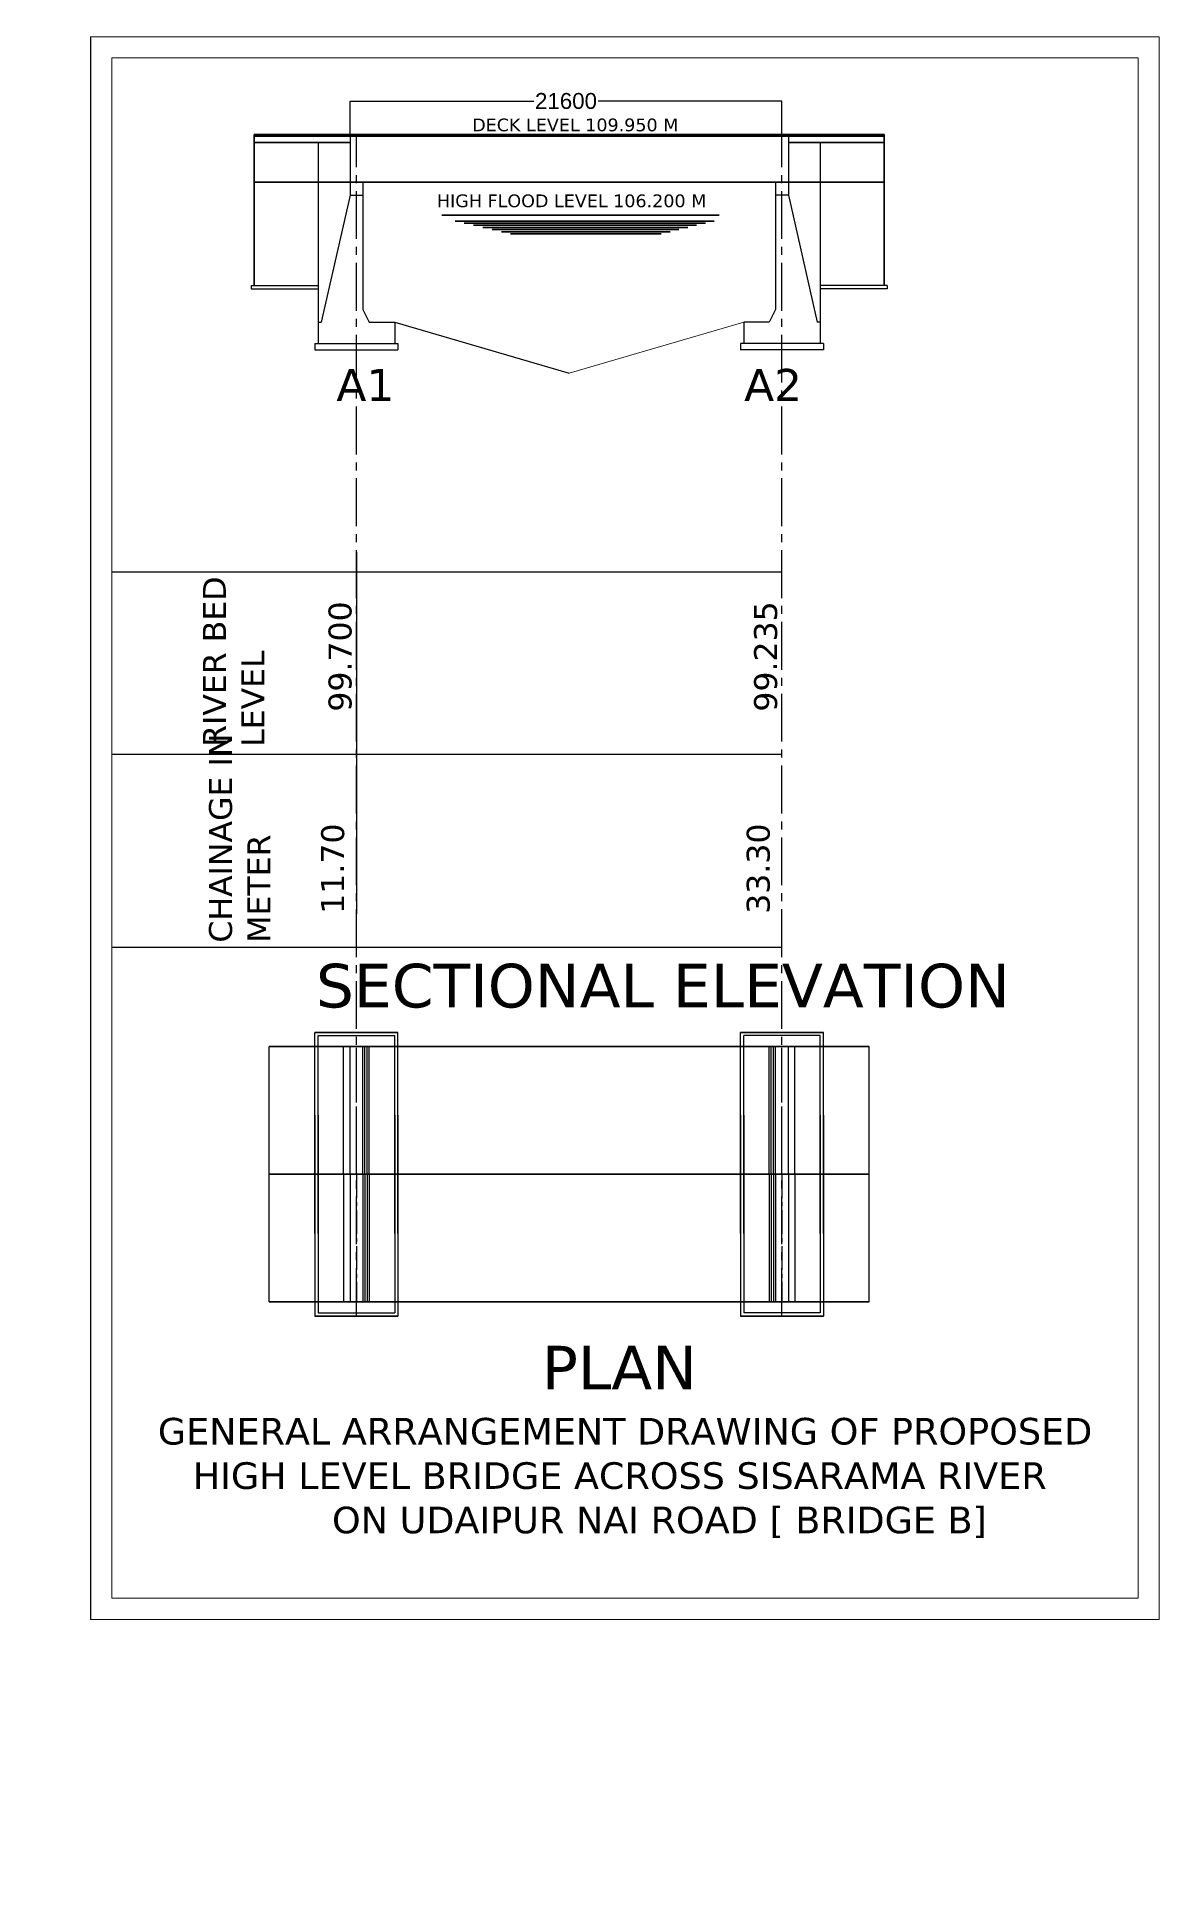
# Model space of a CAD drawing. Header units: metres. Extents: x 3053 to 55809, y 1019 to 87287.
import ezdxf

# ---------------------------------------------------------------- set-up
doc = ezdxf.new("R2010")
doc.units = ezdxf.units.M
doc.header["$MEASUREMENT"] = 0
doc.header["$PDMODE"] = 34
doc.linetypes.add('CENTER2', pattern=[1.125, 0.75, -0.125, 0.125, -0.125])
for name, color, linetype in [('centreline', 6, 'CENTER2'), ('grill', 32, 'Continuous'), ('PILLER', 10, 'Continuous'), ('PLAN', 10, 'Continuous')]:
    doc.layers.add(name, color=color, linetype=linetype)
for name, color, linetype, lineweight in [('EXISTING B WALL', 5, 'Continuous', 30), ('S PROJ', 172, 'Continuous', 0), ('S TEXT', 7, 'Continuous', 20)]:
    doc.layers.add(name, color=color, linetype=linetype, lineweight=lineweight)
doc.styles.add('arial', font='ARIAL.TTF')
doc.styles.get("Standard").update_dxf_attribs({"font": 'verdana.TTF'})
doc.dimstyles.get("Standard").update_dxf_attribs({"dimtxt": 750, "dimasz": 0.2, "dimexe": 0.4, "dimexo": 0.4, "dimgap": 100, "dimtad": 0, "dimdec": 0, "dimzin": 0, "dimdsep": 46, "dimtxsty": 'arial', "dimblk": 'ARCHTICK', "dimcen": 0.05, "dimclrd": 6, "dimclre": 3, "dimaunit": 1, "dimadec": 1, "dimazin": 0, "dimtfac": 1, "dimtdec": 0, "dimtofl": 0, "dimtmove": 0, "dimatfit": 3, "dimfxl": 0, "dimtolj": 1, "dimtzin": 0, "dimarcsym": 0})

# ---------------------------------------------------------------- blocks, each defined once
blk = doc.blocks.new('_ArchTick')
at = {"color": 0, "linetype": 'ByBlock', "const_width": 0.15}
blk.add_lwpolyline([(-0.5, -0.5), (0.5, 0.5)], dxfattribs=at)
blk = doc.blocks.new('*D18')
at = {"layer": 'Defpoints', "color": 0}
for p in [(38077, 84262), (17777, 82618), (38077, 82618)]:
    blk.add_point(p, dxfattribs=at)
at = {"layer": 'S TEXT', "color": 3, "lineweight": -2}
for p, q in [((17777, 82619), (17777, 84262)), ((38077, 82619), (38077, 84262))]:
    blk.add_line(p, q, dxfattribs=at)
at = {"layer": 'S TEXT', "color": 6, "lineweight": -2}
for p, q in [((17777, 84262), (26410, 84262)), ((38077, 84262), (29443, 84262))]:
    blk.add_line(p, q, dxfattribs=at)
at = {"layer": 'S TEXT', "color": 6, "lineweight": -2, "xscale": 0.2, "yscale": 0.2, "zscale": 0.2, "rotation": 180}
blk.add_blockref('_ArchTick', (17777, 84262), dxfattribs=at)
at = {"layer": 'S TEXT', "color": 6, "lineweight": -2, "xscale": 0.2, "yscale": 0.2, "zscale": 0.2}
blk.add_blockref('_ArchTick', (38077, 84262), dxfattribs=at)
at = {"layer": 'S TEXT', "color": 0, "insert": (27927, 84262), "char_height": 750, "attachment_point": 5, "style": 'arial'}
blk.add_mtext('\\A1;21600', dxfattribs=at)

msp = doc.modelspace()

# ---------------------------------------------------------------- linework, layer by layer
for p, q in [((5576.7, 87286.9), (5576.7, 12903)), ((16276.7, 82318.3), (16276.7, 72871.6)), ((39876.7, 82318.3), (39876.7, 72871.6)), ((13126.7, 75593.3), (13126.7, 75443.3)), ((13126.7, 75593.3), (16276.7, 75593.3)), ((13126.7, 75443.3), (16276.7, 75443.3)), ((43026.7, 75593.3), (39876.7, 75593.3)), ((43026.7, 75443.3), (39876.7, 75443.3)), ((43026.7, 75593.3), (43026.7, 75443.3)), ((16276.7, 73871.6), (16426.7, 73871.6)), ((19876.7, 73871.6), (28076.7, 71470.2)), ((39876.7, 73871.6), (39726.7, 73871.6)), ((16126.7, 72871.6), (16126.7, 72571.6)), ((16126.7, 72871.6), (20026.7, 72871.6)), ((16126.7, 72571.6), (20026.7, 72571.6)), ((20026.7, 72871.6), (20026.7, 72571.6)), ((36126.7, 72871.6), (36126.7, 72571.6)), ((40026.7, 72871.6), (36126.7, 72871.6)), ((40026.7, 72571.6), (36126.7, 72571.6)), ((40026.7, 72871.6), (40026.7, 72571.6)), ((18076.7, 63067.1), (18076.7, 46067.1)), ((18076.7, 63067.1), (18076.7, 46067.1)), ((6576.7, 62134.1), (38076.7, 62134.1)), ((6576.7, 53567.1), (38076.7, 53567.1)), ((6576.7, 44500.1), (38076.7, 44500.1)), ((16126.7, 40494.2), (20026.7, 40494.2)), ((16126.7, 31044.2), (16126.7, 40494.2)), ((20026.7, 40494.2), (16126.7, 40494.2)), ((16126.7, 40494.2), (20026.7, 40494.2)), ((16126.7, 31044.2), (16126.7, 40494.2)), ((20026.7, 40494.2), (16276.7, 40494.2)), ((16276.7, 40344.2), (19876.7, 40344.2)), ((16276.7, 40344.2), (19876.7, 40344.2)), ((16276.7, 31044.2), (16276.7, 40344.2)), ((19876.7, 31044.2), (19876.7, 40344.2)), ((20026.7, 31044.2), (20026.7, 40494.2)), ((20026.7, 31044.2), (20026.7, 40494.2)), ((36126.7, 40494.2), (39876.7, 40494.2)), ((40026.7, 40494.2), (36126.7, 40494.2)), ((36126.7, 31044.2), (36126.7, 40494.2)), ((36126.7, 40494.2), (40026.7, 40494.2)), ((40026.7, 40494.2), (36126.7, 40494.2)), ((36126.7, 31044.2), (36126.7, 40494.2)), ((39876.7, 40344.2), (36276.7, 40344.2)), ((39876.7, 40344.2), (36276.7, 40344.2)), ((36276.7, 31044.2), (36276.7, 40344.2)), ((39876.7, 31044.2), (39876.7, 40344.2)), ((40026.7, 31044.2), (40026.7, 40494.2)), ((40026.7, 31044.2), (40026.7, 40494.2)), ((16126.7, 36607.2), (16126.7, 27157.2)), ((16276.7, 36607.2), (16276.7, 27307.2)), ((19876.7, 36607.2), (19876.7, 27307.2)), ((20026.7, 36607.2), (20026.7, 27157.2)), ((36126.7, 36607.2), (36126.7, 27157.2)), ((36276.7, 36607.2), (36276.7, 27307.2)), ((39876.7, 36607.2), (39876.7, 27307.2)), ((40026.7, 36607.2), (40026.7, 27157.2)), ((16126.7, 27157.2), (20026.7, 27157.2)), ((20026.7, 27157.2), (16126.7, 27157.2)), ((16126.7, 27157.2), (20026.7, 27157.2)), ((16276.7, 27307.2), (19876.7, 27307.2)), ((16276.7, 27307.2), (19876.7, 27307.2)), ((20026.7, 27157.2), (16276.7, 27157.2)), ((36126.7, 27157.2), (39876.7, 27157.2)), ((40026.7, 27157.2), (36126.7, 27157.2)), ((36126.7, 27157.2), (40026.7, 27157.2)), ((40026.7, 27157.2), (36126.7, 27157.2)), ((39876.7, 27307.2), (36276.7, 27307.2)), ((39876.7, 27307.2), (36276.7, 27307.2))]:
    msp.add_line(p, q)
at = {"layer": 'centreline', "ltscale": 3000}
for p, q in [((18076.7, 27157.2), (18076.7, 82618.3)), ((38076.7, 27157.2), (38076.7, 82618.3))]:
    msp.add_line(p, q, dxfattribs=at)
at = {"layer": 'centreline', "ltscale": 1500}
for p, q in [((18076.7, 33825.7), (18076.7, 39768.6)), ((38076.7, 33825.7), (38076.7, 39768.6)), ((18076.7, 33825.7), (18076.7, 27882.8)), ((38076.7, 33825.7), (38076.7, 27882.8))]:
    msp.add_line(p, q, dxfattribs=at)
at = {"layer": 'EXISTING B WALL'}
for p, q in [((13276.7, 82693.3), (13276.7, 75593.3)), ((13276.7, 82693.3), (42876.7, 82693.3)), ((42876.7, 82693.3), (13276.7, 82693.3)), ((13276.7, 82618.3), (42876.7, 82618.3)), ((42876.7, 82618.3), (13276.7, 82618.3)), ((13276.7, 82318.3), (17776.7, 82318.3)), ((42876.7, 82318.3), (38376.7, 82318.3)), ((42876.7, 82693.3), (42876.7, 75593.3)), ((38076.7, 80443.3), (13276.7, 80443.3)), ((18076.7, 80443.3), (42876.7, 80443.3)), ((22099, 78903.8), (35125.8, 78903.8)), ((22714, 78623.8), (34890.7, 78623.8)), ((23148.9, 78523.8), (34475.5, 78523.8)), ((23583.7, 78423.8), (34060.4, 78423.8)), ((24018.6, 78323.8), (33645.2, 78323.8)), ((24453.5, 78223.8), (33230, 78223.8)), ((24888.3, 78123.8), (32814.8, 78123.8)), ((25323.2, 78023.8), (32399.6, 78023.8)), ((42176.7, 39825.7), (13976.7, 39825.7)), ((38076.7, 39825.7), (23976.7, 39825.7)), ((38030.9, 39825.7), (42176.7, 39825.7)), ((42176.7, 33825.7), (13976.7, 33825.7)), ((38076.7, 33825.7), (23976.7, 33825.7)), ((38030.9, 33825.7), (42176.7, 33825.7)), ((42176.7, 27825.7), (13976.7, 27825.7)), ((38030.9, 27825.7), (42176.7, 27825.7)), ((38076.7, 27825.7), (42176.7, 27825.7))]:
    msp.add_line(p, q, dxfattribs=at)
at = {"layer": 'grill'}
msp.add_line((19876.7, 73871.6), (28076.7, 71470.2), dxfattribs=at)
at = {"layer": 'PILLER'}
for p, q in [((17776.7, 82618.3), (17776.7, 79843.3)), ((38376.7, 82618.3), (38376.7, 79843.3)), ((18376.7, 80443.3), (18376.7, 74471.6)), ((37776.7, 80443.3), (37776.7, 74471.6)), ((17776.7, 79843.3), (16426.7, 73871.6)), ((17776.7, 79843.3), (18376.7, 79843.3)), ((38376.7, 79843.3), (37776.7, 79843.3)), ((38376.7, 79843.3), (39726.7, 73871.6)), ((18376.7, 74471.6), (18676.7, 73871.6)), ((37776.7, 74471.6), (37476.7, 73871.6)), ((18676.7, 73871.6), (19876.7, 73871.6)), ((19876.7, 73871.6), (19876.7, 72871.6)), ((37476.7, 73871.6), (36276.7, 73871.6)), ((36276.7, 73871.6), (36276.7, 72871.6))]:
    msp.add_line(p, q, dxfattribs=at)
at = {"layer": 'PLAN'}
for p, q in [((13976.7, 27825.7), (13976.7, 39825.7)), ((17476.7, 33825.7), (17476.7, 39825.7)), ((17776.7, 33825.7), (17776.7, 39825.7)), ((18376.7, 33825.7), (18376.7, 39825.7)), ((18476.7, 33825.7), (18476.7, 39825.7)), ((18576.7, 33825.7), (18576.7, 39825.7)), ((18676.7, 33825.7), (18676.7, 39825.7)), ((37476.7, 33825.7), (37476.7, 39825.7)), ((37576.7, 33825.7), (37576.7, 39825.7)), ((37676.7, 33825.7), (37676.7, 39825.7)), ((37776.7, 33825.7), (37776.7, 39825.7)), ((38376.7, 33825.7), (38376.7, 39825.7)), ((38676.7, 33825.7), (38676.7, 39825.7)), ((42176.7, 27825.7), (42176.7, 39825.7)), ((17476.7, 33825.7), (17476.7, 27825.7)), ((17776.7, 33825.7), (17776.7, 27825.7)), ((18376.7, 33825.7), (18376.7, 27825.7)), ((18476.7, 33825.7), (18476.7, 27825.7)), ((18576.7, 33825.7), (18576.7, 27825.7)), ((18676.7, 33825.7), (18676.7, 27825.7)), ((37476.7, 33825.7), (37476.7, 27825.7)), ((37576.7, 33825.7), (37576.7, 27825.7)), ((37676.7, 33825.7), (37676.7, 27825.7)), ((37776.7, 33825.7), (37776.7, 27825.7)), ((38376.7, 33825.7), (38376.7, 27825.7)), ((38676.7, 33825.7), (38676.7, 27825.7))]:
    msp.add_line(p, q, dxfattribs=at)
at = {"layer": 'S TEXT'}
for p, q in [((5576.7, 87286.9), (55808.7, 87286.9)), ((55808.7, 87286.9), (55808.7, 12903)), ((6576.7, 13903), (6576.7, 86286.9)), ((6576.7, 86286.9), (54808.7, 86286.9)), ((54808.7, 86286.9), (54808.7, 13903)), ((28076.7, 71470.2), (36276.7, 73871.6)), ((54808.7, 13903), (6576.7, 13903)), ((55808.7, 12903), (5576.7, 12903))]:
    msp.add_line(p, q, dxfattribs=at)

# ---------------------------------------------------------------- texts
for s, p in [('99.700', (17846.6, 55567.1)), ('99.235', (37846.6, 55567.1)), ('11.70', (17499.9, 46067.1)), ('33.30', (37499.9, 46067.1))]:
    msp.add_text(s, height=1080, rotation=90).set_placement(p)
for s, insert, char_height, width, attachment_point in [('A1', (17137.8, 71673.5), 1500, 1743.251, 1), ('A2', (39015.7, 71673.5), 1500, 1743.251, 3), ('             GENERAL ARRANGEMENT DRAWING OF PROPOSED \\P                HIGH LEVEL BRIDGE ACROSS SISARAMA RIVER \\P                            ON UDAIPUR NAI ROAD [ BRIDGE B]', (1654.9, 22374.6), 1251, 14566778, 1)]:
    msp.add_mtext(s, dxfattribs=dict(insert=insert, char_height=char_height, width=width, attachment_point=attachment_point))
at = {"char_height": 1080, "attachment_point": 1, "rotation": 90}
for s, insert, width in [('RIVER BED LEVEL', (10864.8, 53911.5), 9000), ('CHAINAGE IN METER', (11149.3, 44709.9), 10000)]:
    msp.add_mtext(s, dxfattribs=dict(at, insert=insert, width=width))
at = {"layer": 'S PROJ', "char_height": 0.35, "style": 'arial'}
for insert, attachment_point in [((3053.7, 1023.7), 9), ((3088.5, 1023.2), 9), ((3094.7, 1021.9), 1)]:
    msp.add_mtext('\\A1;', dxfattribs=dict(at, insert=insert, attachment_point=attachment_point))
at = {"layer": 'S TEXT', "width": 761350.22, "attachment_point": 1}
for s, insert, char_height in [('DECK LEVEL 109.950 M', (23519.5, 83442.4), 600), ('HIGH FLOOD LEVEL 106.200 M', (21859.8, 79874.3), 600), ('SECTIONAL ELEVATION', (16176.6, 43716.5), 2050.312), ('PLAN', (26792.3, 25761.5), 2050.31)]:
    msp.add_mtext(s, dxfattribs=dict(at, insert=insert, char_height=char_height))
at = {"layer": 'S TEXT', "char_height": 0.35, "style": 'arial'}
for insert, attachment_point in [((3053, 1024.6), 9), ((3074.5, 1019.3), 1)]:
    msp.add_mtext('\\A1;', dxfattribs=dict(at, insert=insert, attachment_point=attachment_point))
at = {"layer": 'S TEXT', "char_height": 0.2, "style": 'arial'}
for insert, width, attachment_point in [((3132.3, 1284.7), 0.033, 9), ((3132.4, 1283.6), 0.033, 9), ((3132.4, 1282.6), 0.033, 9), ((3132.4, 1281.4), 0.033, 9), ((3132.4, 1279.6), 0.033, 9), ((3132.4, 1279.1), 0.033, 9), ((3143.8, 1286.5), 0.033, 1), ((3149.3, 1286.6), 4.017, 1)]:
    msp.add_mtext('\\A1;', dxfattribs=dict(at, insert=insert, width=width, attachment_point=attachment_point))

# ---------------------------------------------------------------- dimensions: what is measured, and where the dimension line sits
at = {"layer": 'S TEXT'}
dim = msp.add_linear_dim(base=(38076.7, 84261.7), p1=(17776.7, 82618.3), p2=(38076.7, 82618.3), text='21600', dimstyle='Standard', dxfattribs=at)
dim.commit()
dim.dimension.update_dxf_attribs({"geometry": '*D18', "text_midpoint": (27926.7, 84261.7)})

doc.saveas('drawing.dxf')
